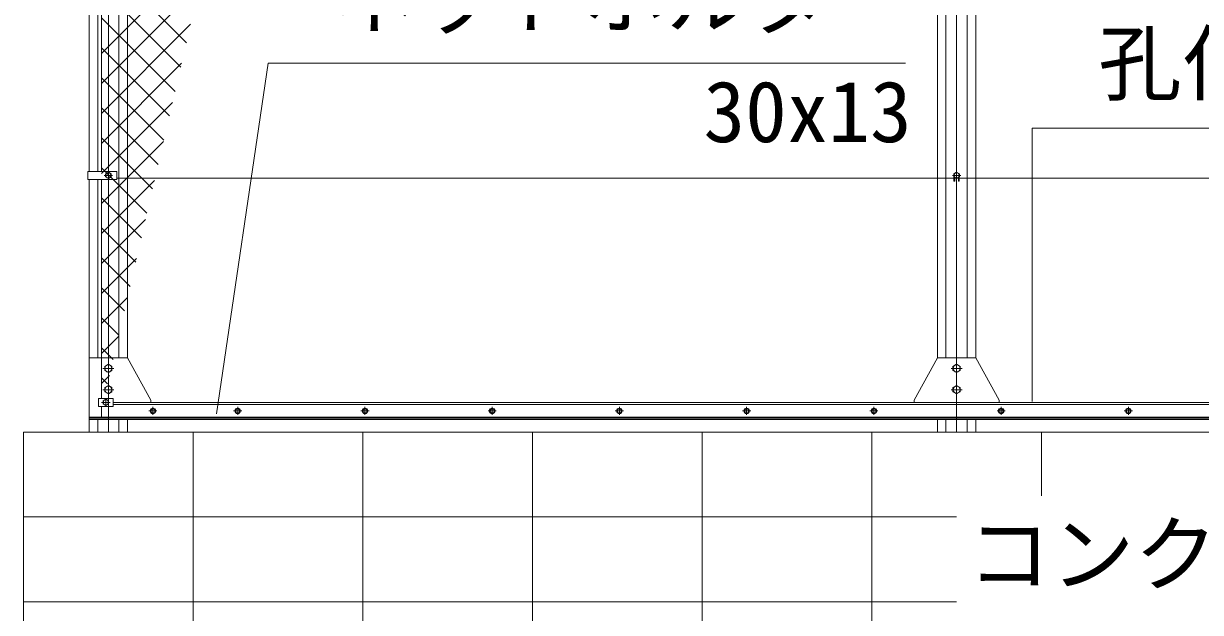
# Model space of a CAD drawing. Units: millimetres, scale not verified. Extents: x -12600 to 12600, y -8910 to 8910.
# Drawn here: x -9502 to -6727, y -4187 to -2800 of the extents above; entities that cross this region are included whole.
import ezdxf
from ezdxf.enums import TextEntityAlignment as Align

# ---------------------------------------------------------------- set-up
doc = ezdxf.new("R2010")
doc.units = ezdxf.units.MM
doc.header["$LTSCALE"] = 60
doc.linetypes.add('USER1', pattern=[50.8, 31.75, -6.35, 6.35, -6.35])
for name, color, linetype, lineweight in [('0-1_D-BMK', 2, 'USER1', 13), ('0-3_D-STR4', 7, 'Continuous', 9), ('0-4_D-STR1', 1, 'Continuous', 18), ('0-6_D-STR3', 3, 'Continuous', 13), ('0-9_D-STR-TXT', 7, 'Continuous', 9), ('0-A_D-STR2', 7, 'Continuous', 9)]:
    doc.layers.add(name, color=color, linetype=linetype, lineweight=lineweight)
doc.styles.add('ＭＳ ゴシック', font='')
doc.styles.get('ＭＳ ゴシック').set_extended_font_data('MS Gothic')

msp = doc.modelspace()

# ---------------------------------------------------------------- linework, layer by layer
at = {"layer": '0-1_D-BMK'}
for p, q in [((-9302.38, -3762.35), (-9302.38, 4423.54)), ((-7302.38, -3762.35), (-7302.38, 4423.54)), ((-9292.38, -3157.35), (-9312.38, -3157.35)), ((-7292.38, -3157.35), (-7312.38, -3157.35)), ((-9289.63, -3612.35), (-9315.13, -3612.35)), ((-7289.63, -3612.35), (-7315.13, -3612.35)), ((-9289.63, -3662.35), (-9315.13, -3662.35)), ((-7289.63, -3662.35), (-7315.13, -3662.35)), ((-9308.38, -3702.35), (-9308.38, -3682.35)), ((-9298.38, -3692.35), (-9318.38, -3692.35)), ((-9187.7, -3712.35), (-9207.05, -3712.35)), ((-9197.38, -3702.68), (-9197.38, -3722.02)), ((-8987.7, -3712.35), (-9007.05, -3712.35)), ((-8997.38, -3702.68), (-8997.38, -3722.02)), ((-8687.7, -3712.35), (-8707.05, -3712.35)), ((-8697.38, -3702.68), (-8697.38, -3722.02)), ((-8387.7, -3712.35), (-8407.05, -3712.35)), ((-8397.38, -3702.68), (-8397.38, -3722.02)), ((-8087.7, -3712.35), (-8107.05, -3712.35)), ((-8097.38, -3702.68), (-8097.38, -3722.02)), ((-7787.7, -3712.35), (-7807.05, -3712.35)), ((-7797.38, -3702.68), (-7797.38, -3722.02)), ((-7487.7, -3712.35), (-7507.05, -3712.35)), ((-7497.38, -3702.68), (-7497.38, -3722.02)), ((-7187.7, -3712.35), (-7207.05, -3712.35)), ((-7197.38, -3702.68), (-7197.38, -3722.02)), ((-6887.7, -3712.35), (-6907.05, -3712.35)), ((-6897.38, -3702.68), (-6897.38, -3722.02))]:
    msp.add_line(p, q, dxfattribs=at)
at = {"layer": '0-3_D-STR4'}
for p, q in [((-9502.38, -4762.35), (-9502.38, -3762.35)), ((-9502.38, -3762.35), (-4552.38, -3762.35)), ((-9102.38, -4762.35), (-9102.38, -3762.35)), ((-8702.38, -4762.35), (-8702.38, -3762.35)), ((-8302.38, -4762.35), (-8302.38, -3762.35)), ((-7902.38, -4762.35), (-7902.38, -3762.35)), ((-7502.38, -4762.35), (-7502.38, -3762.35)), ((-7102.38, -3912.35), (-7102.38, -3762.35)), ((-9502.38, -3962.35), (-7302.38, -3962.35)), ((-9502.38, -4162.35), (-7302.38, -4162.35))]:
    msp.add_line(p, q, dxfattribs=at)
at = {"layer": '0-4_D-STR1'}
for p, q in [((-9277.38, -3587.35), (-9277.38, -1552.35)), ((-9257.38, -3587.35), (-9257.38, -1552.35)), ((-7347.38, -1552.35), (-7347.38, -3587.35)), ((-7327.38, -1552.35), (-7327.38, -3587.35)), ((-7277.38, -3587.35), (-7277.38, -1552.35)), ((-7257.38, -3587.35), (-7257.38, -1552.35)), ((-9347.38, -2591.85), (-9347.38, -3147.85)), ((-9327.38, -2591.85), (-9327.38, -3147.85)), ((-9347.38, -3166.85), (-9347.38, -3762.35)), ((-9327.38, -3166.85), (-9327.38, -3587.35)), ((-9291.18, -3692.35), (-4552.38, -3692.35)), ((-9347.38, -3729.35), (-4552.38, -3729.35)), ((-9347.38, -3732.35), (-4552.38, -3732.35)), ((-9327.38, -3732.35), (-9327.38, -3762.35)), ((-9277.38, -3762.35), (-9277.38, -3732.35)), ((-9257.38, -3762.35), (-9257.38, -3732.35)), ((-7347.38, -3732.35), (-7347.38, -3762.35)), ((-7327.38, -3732.35), (-7327.38, -3762.35)), ((-7277.38, -3762.35), (-7277.38, -3732.35)), ((-7257.38, -3762.35), (-7257.38, -3732.35))]:
    msp.add_line(p, q, dxfattribs=at)
at = {"layer": '0-6_D-STR3'}
for p, q in [((-9318.43, -2591.85), (-9318.43, -3147.85)), ((-9351.13, -3147.85), (-9282.38, -3147.85)), ((-9351.13, -3147.85), (-9351.13, -3166.85)), ((-9302.38, -3149.84), (-9308.88, -3153.6)), ((-9308.88, -3153.6), (-9308.88, -3161.1)), ((-9308.88, -3161.1), (-9302.38, -3164.85)), ((-9295.88, -3153.6), (-9302.38, -3149.84)), ((-9302.38, -3164.85), (-9295.88, -3161.1)), ((-9295.88, -3161.1), (-9295.88, -3153.6)), ((-9282.38, -3147.85), (-9282.38, -3166.85)), ((-7302.38, -3149.84), (-7308.88, -3153.6)), ((-7308.88, -3153.6), (-7308.88, -3161.1)), ((-7308.88, -3161.1), (-7302.38, -3164.85)), ((-7308.63, -3161.25), (-7308.63, -3171.35)), ((-7306.63, -3162.4), (-7306.63, -3171.35)), ((-7295.88, -3153.6), (-7302.38, -3149.84)), ((-7302.38, -3164.85), (-7295.88, -3161.1)), ((-7298.13, -3162.4), (-7298.13, -3171.35)), ((-7296.13, -3161.25), (-7296.13, -3171.35)), ((-7295.88, -3161.1), (-7295.88, -3153.6)), ((-9351.13, -3166.85), (-9282.38, -3166.85)), ((-9318.38, -3166.85), (-9318.38, -3682.85)), ((-4552.38, -3164.1), (-9282.38, -3164.1)), ((-7308.63, -3171.35), (-7306.63, -3171.35)), ((-7298.13, -3171.35), (-7296.13, -3171.35)), ((-9347.38, -3587.35), (-9257.38, -3587.35)), ((-9347.38, -3732.35), (-9347.38, -3587.35)), ((-9302.38, -3602.53), (-9310.88, -3607.44)), ((-9293.88, -3607.44), (-9302.38, -3602.53)), ((-9257.38, -3587.35), (-9202.38, -3687.35)), ((-7402.38, -3687.35), (-7347.38, -3587.35)), ((-7302.38, -3602.53), (-7310.88, -3607.44)), ((-7293.88, -3607.44), (-7302.38, -3602.53)), ((-9302.38, -3652.53), (-9310.88, -3657.44)), ((-9293.88, -3657.44), (-9302.38, -3652.53)), ((-7302.38, -3652.53), (-7310.88, -3657.44)), ((-7293.88, -3657.44), (-7302.38, -3652.53)), ((-9325.58, -3682.85), (-9291.18, -3682.85)), ((-9325.58, -3701.85), (-9325.58, -3682.85)), ((-9314.88, -3688.6), (-9308.38, -3684.84)), ((-9314.88, -3696.1), (-9314.88, -3688.6)), ((-9308.38, -3684.84), (-9301.88, -3688.6)), ((-9301.88, -3688.6), (-9301.88, -3696.1)), ((-9291.18, -3701.85), (-9291.18, -3682.85)), ((-9202.38, -3692.35), (-9202.38, -3687.35)), ((-7402.38, -3692.35), (-7402.38, -3687.35)), ((-7202.38, -3692.35), (-7202.38, -3687.35)), ((-9325.58, -3701.85), (-9291.18, -3701.85)), ((-9318.38, -3701.85), (-9318.38, -3729.35)), ((-9308.38, -3699.85), (-9314.88, -3696.1)), ((-9301.88, -3696.1), (-9308.38, -3699.85)), ((-4552.38, -3697.35), (-9291.18, -3697.35)), ((-4552.38, -3727.35), (-9347.38, -3727.35))]:
    msp.add_line(p, q, dxfattribs=at)
for points in [[(-9310.88, -3607.44), (-9310.88, -3617.26), (-9302.38, -3622.16)], [(-9302.38, -3622.16), (-9293.88, -3617.26), (-9293.88, -3607.44)], [(-7347.38, -3587.35), (-7257.38, -3587.35), (-7202.38, -3687.35)], [(-7310.88, -3607.44), (-7310.88, -3617.26), (-7302.38, -3622.16)], [(-7302.38, -3622.16), (-7293.88, -3617.26), (-7293.88, -3607.44)], [(-9310.88, -3657.44), (-9310.88, -3667.26), (-9302.38, -3672.16)], [(-9302.38, -3672.16), (-9293.88, -3667.26), (-9293.88, -3657.44)], [(-7310.88, -3657.44), (-7310.88, -3667.26), (-7302.38, -3672.16)], [(-7302.38, -3672.16), (-7293.88, -3667.26), (-7293.88, -3657.44)]]:
    msp.add_lwpolyline(points, dxfattribs=at)
for points in [[(-9197.38, -3706.6), (-9202.35, -3709.47), (-9202.35, -3715.22), (-9197.38, -3718.1), (-9192.4, -3715.22), (-9192.4, -3709.47)], [(-8997.38, -3706.6), (-9002.35, -3709.47), (-9002.35, -3715.22), (-8997.38, -3718.1), (-8992.4, -3715.22), (-8992.4, -3709.47)], [(-8697.38, -3706.6), (-8702.35, -3709.47), (-8702.35, -3715.22), (-8697.38, -3718.1), (-8692.4, -3715.22), (-8692.4, -3709.47)], [(-8397.38, -3706.6), (-8402.35, -3709.47), (-8402.35, -3715.22), (-8397.38, -3718.1), (-8392.4, -3715.22), (-8392.4, -3709.47)], [(-8097.38, -3706.6), (-8102.35, -3709.47), (-8102.35, -3715.22), (-8097.38, -3718.1), (-8092.4, -3715.22), (-8092.4, -3709.47)], [(-7797.38, -3706.6), (-7802.35, -3709.47), (-7802.35, -3715.22), (-7797.38, -3718.1), (-7792.4, -3715.22), (-7792.4, -3709.47)], [(-7497.38, -3706.6), (-7502.35, -3709.47), (-7502.35, -3715.22), (-7497.38, -3718.1), (-7492.4, -3715.22), (-7492.4, -3709.47)], [(-7197.38, -3706.6), (-7202.35, -3709.47), (-7202.35, -3715.22), (-7197.38, -3718.1), (-7192.4, -3715.22), (-7192.4, -3709.47)], [(-6897.38, -3706.6), (-6902.35, -3709.47), (-6902.35, -3715.22), (-6897.38, -3718.1), (-6892.4, -3715.22), (-6892.4, -3709.47)]]:
    msp.add_lwpolyline(points, close=True, dxfattribs=at)
for centre, radius in [((-9302.38, -3157.35), 6.25), ((-7302.38, -3157.35), 6.25), ((-9302.38, -3612.35), 8.25), ((-7302.38, -3612.35), 8.25), ((-9302.38, -3662.35), 8.25), ((-7302.38, -3662.35), 8.25), ((-9308.38, -3692.35), 6.25), ((-9197.38, -3712.35), 6.5), ((-9197.38, -3712.35), 4.98), ((-8997.38, -3712.35), 6.5), ((-8997.38, -3712.35), 4.98), ((-8697.38, -3712.35), 6.5), ((-8697.38, -3712.35), 4.98), ((-8397.38, -3712.35), 6.5), ((-8397.38, -3712.35), 4.98), ((-8097.38, -3712.35), 6.5), ((-8097.38, -3712.35), 4.98), ((-7797.38, -3712.35), 6.5), ((-7797.38, -3712.35), 4.98), ((-7497.38, -3712.35), 6.5), ((-7497.38, -3712.35), 4.98), ((-7197.38, -3712.35), 6.5), ((-7197.38, -3712.35), 4.98), ((-6897.38, -3712.35), 6.5), ((-6897.38, -3712.35), 4.98)]:
    msp.add_circle(centre, radius, dxfattribs=at)
at = {"layer": '0-9_D-STR-TXT'}
for points in [[(-7423.18, -2893.12), (-8925.96, -2893.12), (-9047.1, -3719.43)], [(-5030.81, -3046.38), (-7124.44, -3046.38), (-7124.44, -3690.35)]]:
    msp.add_lwpolyline(points, dxfattribs=at)
at = {"layer": '0-A_D-STR2'}
for p, q in [((-9318.38, -2869.75), (-9066.07, -2617.45)), ((-9118.52, -2844.63), (-9318.38, -2644.77)), ((-9318.38, -2940.46), (-9087.3, -2709.38)), ((-9131.78, -2902.08), (-9318.38, -2715.49)), ((-9145.05, -2959.52), (-9318.38, -2786.2)), ((-9318.38, -3011.17), (-9108.52, -2801.32)), ((-9158.31, -3016.97), (-9318.38, -2856.91)), ((-9318.38, -3081.88), (-9129.75, -2893.25)), ((-9171.57, -3074.42), (-9318.38, -2927.62)), ((-9318.38, -3152.59), (-9150.97, -2985.19)), ((-9184.84, -3131.87), (-9318.38, -2998.33)), ((-9198.1, -3189.31), (-9318.38, -3069.04)), ((-9318.38, -3223.3), (-9172.2, -3077.13)), ((-9211.36, -3246.76), (-9318.38, -3139.75)), ((-9318.38, -3294.01), (-9193.42, -3169.06)), ((-9224.62, -3304.21), (-9318.38, -3210.46)), ((-9318.38, -3364.72), (-9214.65, -3261)), ((-9237.89, -3361.66), (-9318.38, -3281.17)), ((-9251.15, -3419.11), (-9318.38, -3351.88)), ((-9318.38, -3435.43), (-9235.87, -3352.93)), ((-9264.41, -3476.55), (-9318.38, -3422.59)), ((-9318.38, -3506.15), (-9257.1, -3444.87)), ((-9277.68, -3534), (-9318.38, -3493.3)), ((-9318.38, -3576.86), (-9278.32, -3536.8)), ((-9290.94, -3591.45), (-9318.38, -3564.01)), ((-9318.38, -3647.57), (-9299.55, -3628.74)), ((-9304.2, -3648.9), (-9318.38, -3634.72))]:
    msp.add_line(p, q, dxfattribs=at)

# ---------------------------------------------------------------- texts
at = {"layer": '0-9_D-STR-TXT', "style": 'ＭＳ ゴシック'}
for s, p in [('ネットホルダー', (-8774.71, -2852.32)), ('孔付胴縁 R付L40x40x3', (-6968.62, -3008.62)), ('30x13', (-7899.13, -3122.34)), ('コンクリートブロック', (-7276.99, -4165.11))]:
    msp.add_text(s, height=144.3, dxfattribs=at).set_placement(p, align=Align.BOTTOM_LEFT)

doc.saveas('drawing.dxf')
